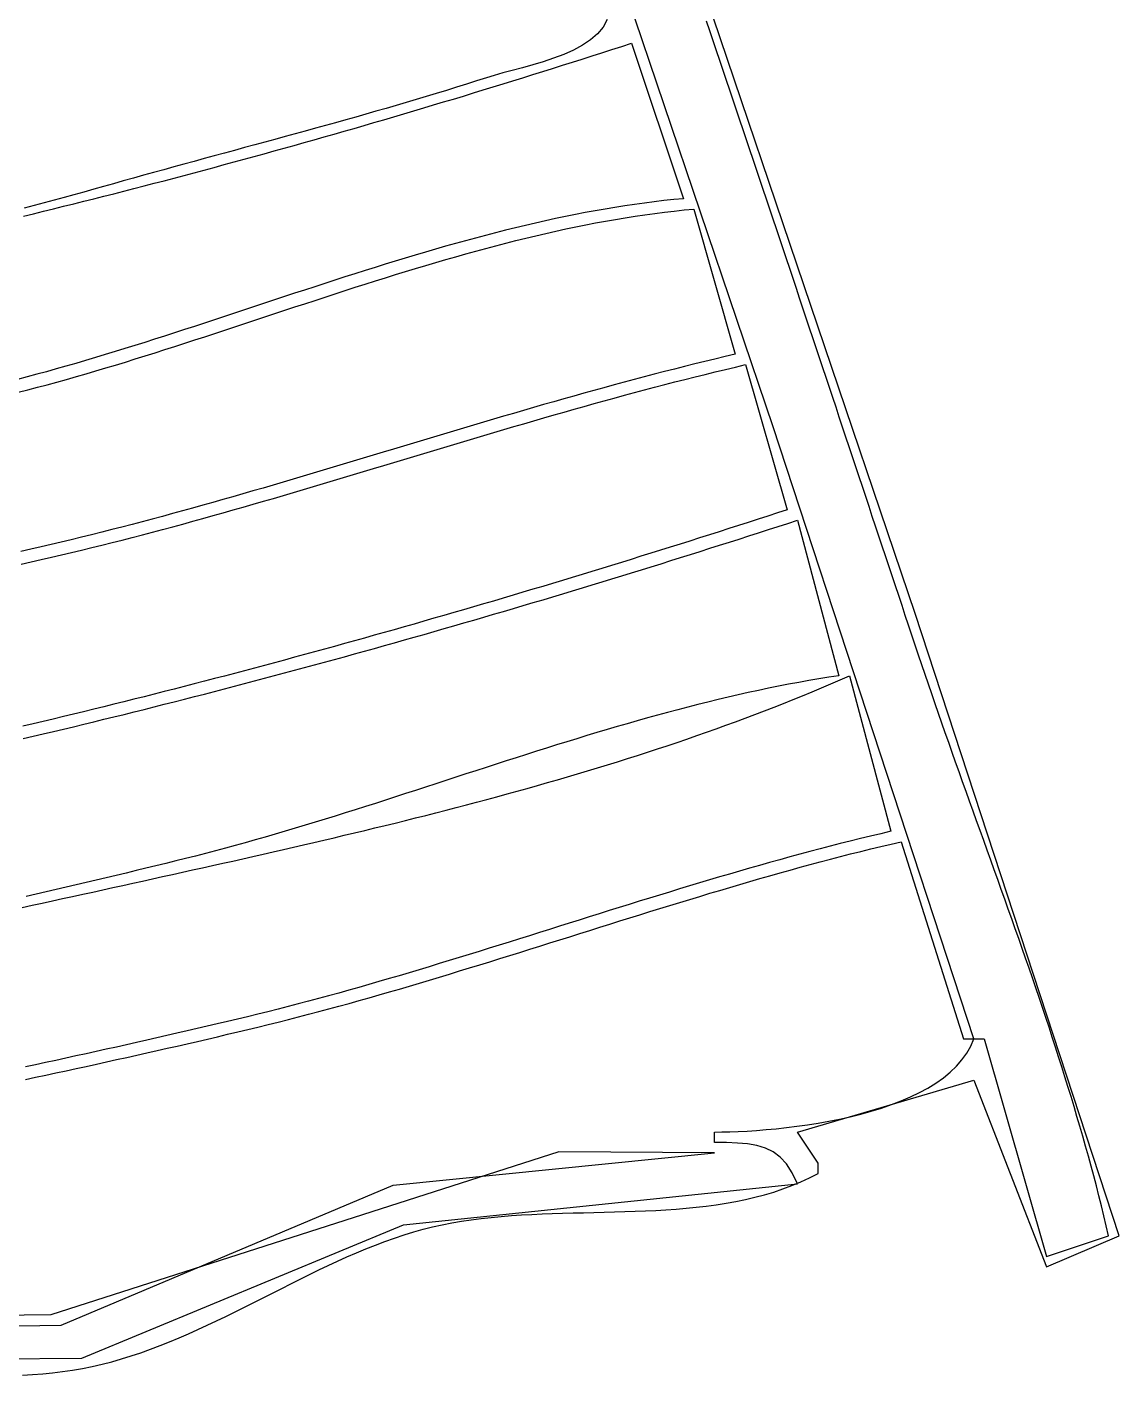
# Model space of a CAD drawing. Header units: metres. Extents: x 37 to 1169, y 29 to 746.
# Drawn here: x 792.7 to 898, y 141.6 to 271.6 of the extents above; entities that cross this region are included whole.
import ezdxf

# ---------------------------------------------------------------- set-up
doc = ezdxf.new("R2010")
doc.units = ezdxf.units.M

msp = doc.modelspace()

# ---------------------------------------------------------------- linework, layer by layer
for p, q in [((864.6667, 233), (822.3333, 358)), ((878.3333, 215), (835, 343)), ((848.6466, 272.2777), (848.2497, 271.557)), ((858.5345, 271.1796), (858.2108, 272.1337)), ((847.7062, 270.908), (847.0359, 270.3253)), ((848.2497, 271.557), (847.7062, 270.908)), ((858.8579, 270.2255), (858.5345, 271.1796)), ((845.3948, 269.3357), (844.4639, 268.9175)), ((846.2588, 269.803), (845.3948, 269.3357)), ((847.0359, 270.3253), (846.2588, 269.803)), ((848.1474, 269.0773), (849.0986, 269.3837)), ((849.0986, 269.3837), (850.0495, 269.6913)), ((850.0495, 269.6913), (851, 270)), ((851, 270), (856, 255)), ((859.1812, 269.2712), (858.8579, 270.2255)), ((859.5043, 268.3169), (859.1812, 269.2712)), ((841.4689, 267.9024), (840.4697, 267.6249)), ((842.481, 268.2065), (841.4689, 267.9024)), ((843.486, 268.5431), (842.481, 268.2065)), ((843.3854, 267.5616), (844.3386, 267.8625)), ((844.4639, 268.9175), (843.486, 268.5431)), ((844.3386, 267.8625), (845.2913, 268.1645)), ((845.2913, 268.1645), (846.2437, 268.4676)), ((846.2437, 268.4676), (847.1957, 268.7719)), ((847.1957, 268.7719), (848.1474, 269.0773)), ((859.8271, 267.3625), (859.5043, 268.3169)), ((837, 266.6697), (836.0373, 266.3581)), ((837.7484, 266.8966), (837, 266.6697)), ((838.5895, 267.1277), (837.7484, 266.8966)), ((839.5032, 267.3686), (838.5895, 267.1277)), ((840.4697, 267.6249), (839.5032, 267.3686)), ((839.569, 266.3692), (840.5236, 266.6656)), ((840.5236, 266.6656), (841.4779, 266.9631)), ((841.4779, 266.9631), (842.4319, 267.2618)), ((842.4319, 267.2618), (843.3854, 267.5616)), ((860.1498, 266.408), (859.8271, 267.3625)), ((833.1431, 265.446), (832.1765, 265.149)), ((834.1088, 265.7464), (833.1431, 265.446)), ((835.0736, 266.0504), (834.1088, 265.7464)), ((834.7901, 264.9044), (835.7466, 265.195)), ((836.0373, 266.3581), (835.0736, 266.0504)), ((835.7466, 265.195), (836.7027, 265.4868)), ((836.7027, 265.4868), (837.6585, 265.7798)), ((837.6585, 265.7798), (838.6139, 266.0739)), ((838.6139, 266.0739), (839.569, 266.3692)), ((860.4722, 265.4534), (860.1498, 266.408)), ((860.7945, 264.4988), (860.4722, 265.4534)), ((828.3018, 263.9917), (827.3313, 263.7092)), ((829.2716, 264.2768), (828.3018, 263.9917)), ((830.2407, 264.5646), (829.2716, 264.2768)), ((831.209, 264.8553), (830.2407, 264.5646)), ((830.9603, 263.7533), (831.9183, 264.0393)), ((832.1765, 265.149), (831.209, 264.8553)), ((831.9183, 264.0393), (832.8759, 264.3265)), ((832.8759, 264.3265), (833.8332, 264.6148)), ((833.8332, 264.6148), (834.7901, 264.9044)), ((861.1166, 263.5441), (860.7945, 264.4988)), ((823.4431, 262.6013), (822.4698, 262.329)), ((824.416, 262.8753), (823.4431, 262.6013)), ((825.3883, 263.1511), (824.416, 262.8753)), ((826.3601, 263.429), (825.3883, 263.1511)), ((826.1651, 262.3408), (827.1248, 262.621)), ((827.3313, 263.7092), (826.3601, 263.429)), ((827.1248, 262.621), (828.0842, 262.9023)), ((828.0842, 262.9023), (829.0433, 263.1848)), ((829.0433, 263.1848), (830.002, 263.4684)), ((830.002, 263.4684), (830.9603, 263.7533)), ((861.4385, 262.5894), (861.1166, 263.5441)), ((861.7602, 261.6346), (861.4385, 262.5894)), ((819.5475, 261.5208), (818.5727, 261.2538)), ((820.5219, 261.789), (819.5475, 261.5208)), ((821.4961, 262.0583), (820.5219, 261.789)), ((822.4698, 262.329), (821.4961, 262.0583)), ((822.3225, 261.2323), (823.2837, 261.5076)), ((823.2837, 261.5076), (824.2445, 261.7842)), ((824.2445, 261.7842), (825.2049, 262.0619)), ((825.2049, 262.0619), (826.1651, 262.3408)), ((862.0818, 260.6797), (861.7602, 261.6346)), ((814.6716, 260.1925), (813.696, 259.9281)), ((815.6471, 260.4571), (814.6716, 260.1925)), ((816.6225, 260.722), (815.6471, 260.4571)), ((817.5977, 260.9875), (816.6225, 260.722)), ((817.5114, 259.8738), (818.4743, 260.1431)), ((818.5727, 261.2538), (817.5977, 260.9875)), ((818.4743, 260.1431), (819.4369, 260.4136)), ((819.4369, 260.4136), (820.3991, 260.6853)), ((820.3991, 260.6853), (821.361, 260.9582)), ((821.361, 260.9582), (822.3225, 261.2323)), ((862.4032, 259.7248), (862.0818, 260.6797)), ((809.7939, 258.8691), (808.8187, 258.6032)), ((810.7694, 259.1344), (809.7939, 258.8691)), ((811.7449, 259.3992), (810.7694, 259.1344)), ((812.7204, 259.6637), (811.7449, 259.3992)), ((812.6918, 258.5459), (813.6564, 258.809)), ((813.696, 259.9281), (812.7204, 259.6637)), ((813.6564, 258.809), (814.6207, 259.0734)), ((814.6207, 259.0734), (815.5846, 259.339)), ((815.5846, 259.339), (816.5482, 259.6058)), ((816.5482, 259.6058), (817.5114, 259.8738)), ((862.7244, 258.7698), (862.4032, 259.7248)), ((863.0454, 257.8148), (862.7244, 258.7698)), ((804.9201, 257.5298), (803.9463, 257.2582)), ((805.8943, 257.8), (804.9201, 257.5298)), ((806.8688, 258.0688), (805.8943, 257.8)), ((807.8436, 258.3365), (806.8688, 258.0688)), ((808.8187, 258.6032), (807.8436, 258.3365)), ((807.8639, 257.2492), (808.8301, 257.506)), ((808.8301, 257.506), (809.7961, 257.7641)), ((809.7961, 257.7641), (810.7616, 258.0235)), ((810.7616, 258.0235), (811.7269, 258.2841)), ((811.7269, 258.2841), (812.6918, 258.5459)), ((863.3663, 256.8597), (863.0454, 257.8148)), ((800.0978, 256.1741), (799.1453, 255.909)), ((801.0494, 256.441), (800.0978, 256.1741)), ((802, 256.7098), (801.0494, 256.441)), ((802.9729, 256.9849), (802, 256.7098)), ((803.9463, 257.2582), (802.9729, 256.9849)), ((803.0278, 255.984), (803.9956, 256.2345)), ((803.9956, 256.2345), (804.9632, 256.4862)), ((804.9632, 256.4862), (805.9304, 256.7393)), ((805.9304, 256.7393), (806.8973, 256.9936)), ((806.8973, 256.9936), (807.8639, 257.2492)), ((863.6871, 255.9046), (863.3663, 256.8597)), ((795.3258, 254.8669), (794.3686, 254.6109)), ((796.282, 255.1247), (795.3258, 254.8669)), ((797.2374, 255.3843), (796.282, 255.1247)), ((798.1918, 255.6457), (797.2374, 255.3843)), ((798.1836, 254.7508), (799.1531, 254.9949)), ((799.1453, 255.909), (798.1918, 255.6457)), ((799.1531, 254.9949), (800.1222, 255.2402)), ((800.1222, 255.2402), (801.0911, 255.4868)), ((801.0911, 255.4868), (802.0596, 255.7348)), ((802.0596, 255.7348), (803.0278, 255.984)), ((854.1214, 254.8142), (853.1792, 254.7051)), ((855.0617, 254.9125), (854.1214, 254.8142)), ((856, 255), (855.0617, 254.9125)), ((864.0077, 254.9494), (863.6871, 255.9046)), ((864.3281, 253.9942), (864.0077, 254.9494)), ((792.3604, 253.314), (793.3317, 253.5502)), ((793.4105, 254.3567), (792.4516, 254.1044)), ((793.3317, 253.5502), (794.3027, 253.7877)), ((794.3686, 254.6109), (793.4105, 254.3567)), ((794.3027, 253.7877), (795.2734, 254.0265)), ((795.2734, 254.0265), (796.2438, 254.2666)), ((796.2438, 254.2666), (797.2139, 254.5081)), ((797.2139, 254.5081), (798.1836, 254.7508)), ((846.535, 253.6637), (845.5796, 253.4784)), ((847.4889, 253.8403), (846.535, 253.6637)), ((848.4414, 254.0081), (847.4889, 253.8403)), ((849.3923, 254.1668), (848.4414, 254.0081)), ((850.3416, 254.3161), (849.3923, 254.1668)), ((851.2893, 254.4558), (850.3416, 254.3161)), ((852.2352, 254.5855), (851.2893, 254.4558)), ((853.1792, 254.7051), (852.2352, 254.5855)), ((852.2893, 253.4558), (853.2352, 253.5855)), ((853.2352, 253.5855), (854.1792, 253.7051)), ((854.1792, 253.7051), (855.1214, 253.8142)), ((855.1214, 253.8142), (856.0617, 253.9125)), ((856.0617, 253.9125), (857, 254)), ((857, 254), (861, 240)), ((864.6484, 253.0389), (864.3281, 253.9942)), ((839.8209, 252.2013), (838.8573, 251.9633)), ((840.7835, 252.4325), (839.8209, 252.2013)), ((841.745, 252.6568), (840.7835, 252.4325)), ((842.7055, 252.8737), (841.745, 252.6568)), ((843.6648, 253.0832), (842.7055, 252.8737)), ((844.6228, 253.2848), (843.6648, 253.0832)), ((845.5796, 253.4784), (844.6228, 253.2848)), ((844.6648, 252.0832), (845.6228, 252.2848)), ((845.6228, 252.2848), (846.5796, 252.4784)), ((846.5796, 252.4784), (847.535, 252.6637)), ((847.535, 252.6637), (848.4889, 252.8403)), ((848.4889, 252.8403), (849.4414, 253.0081)), ((849.4414, 253.0081), (850.3923, 253.1668)), ((850.3923, 253.1668), (851.3416, 253.3161)), ((851.3416, 253.3161), (852.2893, 253.4558)), ((864.9686, 252.0836), (864.6484, 253.0389)), ((834.9946, 250.9493), (834.0271, 250.6817)), ((835.9614, 251.2116), (834.9946, 250.9493)), ((836.9275, 251.4682), (835.9614, 251.2116)), ((837.8929, 251.7189), (836.9275, 251.4682)), ((838.8573, 251.9633), (837.8929, 251.7189)), ((838.8929, 250.7189), (839.8573, 250.9633)), ((839.8573, 250.9633), (840.8209, 251.2013)), ((840.8209, 251.2013), (841.7835, 251.4325)), ((841.7835, 251.4325), (842.745, 251.6568)), ((842.745, 251.6568), (843.7055, 251.8737)), ((843.7055, 251.8737), (844.6648, 252.0832)), ((865.2887, 251.1283), (864.9686, 252.0836)), ((865.6086, 250.1729), (865.2887, 251.1283)), ((831.1214, 249.8488), (830.1519, 249.5622)), ((832.0905, 250.1311), (831.1214, 249.8488)), ((833.059, 250.4088), (832.0905, 250.1311)), ((834.0271, 250.6817), (833.059, 250.4088)), ((834.059, 249.4088), (835.0271, 249.6817)), ((835.0271, 249.6817), (835.9946, 249.9493)), ((835.9946, 249.9493), (836.9614, 250.2116)), ((836.9614, 250.2116), (837.9275, 250.4682)), ((837.9275, 250.4682), (838.8929, 250.7189)), ((865.9284, 249.2175), (865.6086, 250.1729)), ((826.2714, 248.3773), (825.301, 248.0729)), ((827.2418, 248.6787), (826.2714, 248.3773)), ((828.2121, 248.9769), (827.2418, 248.6787)), ((829.1822, 249.2714), (828.2121, 248.9769)), ((830.1519, 249.5622), (829.1822, 249.2714)), ((830.1822, 248.2714), (831.1519, 248.5622)), ((831.1519, 248.5622), (832.1214, 248.8488)), ((832.1214, 248.8488), (833.0905, 249.1311)), ((833.0905, 249.1311), (834.059, 249.4088)), ((866.2481, 248.2621), (865.9284, 249.2175)), ((822.3897, 247.1441), (821.4196, 246.8302)), ((823.36, 247.456), (822.3897, 247.1441)), ((824.3305, 247.7657), (823.36, 247.456)), ((825.301, 248.0729), (824.3305, 247.7657)), ((825.3305, 246.7657), (826.301, 247.0729)), ((826.301, 247.0729), (827.2714, 247.3773)), ((827.2714, 247.3773), (828.2418, 247.6787)), ((828.2418, 247.6787), (829.2121, 247.9769)), ((829.2121, 247.9769), (830.1822, 248.2714)), ((866.5676, 247.3066), (866.2481, 248.2621)), ((866.8871, 246.3511), (866.5676, 247.3066)), ((818.5108, 245.8795), (817.5421, 245.5604)), ((819.4801, 246.1977), (818.5108, 245.8795)), ((820.4497, 246.5147), (819.4801, 246.1977)), ((821.4196, 246.8302), (820.4497, 246.5147)), ((821.4497, 245.5147), (822.4196, 245.8302)), ((822.4196, 245.8302), (823.3897, 246.1441)), ((823.3897, 246.1441), (824.36, 246.456)), ((824.36, 246.456), (825.3305, 246.7657)), ((867.2064, 245.3956), (866.8871, 246.3511)), ((814.639, 244.6005), (813.6726, 244.2804)), ((815.6061, 244.9206), (814.639, 244.6005)), ((816.5738, 245.2407), (815.6061, 244.9206)), ((817.5421, 245.5604), (816.5738, 245.2407)), ((817.5738, 244.2407), (818.5421, 244.5604)), ((818.5421, 244.5604), (819.5108, 244.8795)), ((819.5108, 244.8795), (820.4801, 245.1977)), ((820.4801, 245.1977), (821.4497, 245.5147)), ((867.5256, 244.4401), (867.2064, 245.3956)), ((867.8448, 243.4845), (867.5256, 244.4401)), ((810.7782, 243.324), (809.8152, 243.0072)), ((811.7421, 243.6419), (810.7782, 243.324)), ((812.7069, 243.9608), (811.7421, 243.6419)), ((813.6726, 244.2804), (812.7069, 243.9608)), ((813.7069, 242.9608), (814.6726, 243.2804)), ((814.6726, 243.2804), (815.639, 243.6005)), ((815.639, 243.6005), (816.6061, 243.9206)), ((816.6061, 243.9206), (817.5738, 244.2407)), ((868.1638, 242.5289), (867.8448, 243.4845)), ((806.9326, 242.067), (805.9741, 241.7578)), ((807.8924, 242.3785), (806.9326, 242.067)), ((808.8533, 242.692), (807.8924, 242.3785)), ((809.8152, 243.0072), (808.8533, 242.692)), ((809.8533, 241.692), (810.8152, 242.0072)), ((810.8152, 242.0072), (811.7782, 242.324)), ((811.7782, 242.324), (812.7421, 242.6419)), ((812.7421, 242.6419), (813.7069, 242.9608)), ((868.4828, 241.5733), (868.1638, 242.5289)), ((802.1533, 240.549), (801.2018, 240.2552)), ((803.1064, 240.8465), (802.1533, 240.549)), ((804.0609, 241.1472), (803.1064, 240.8465)), ((805.0168, 241.4511), (804.0609, 241.1472)), ((805.9741, 241.7578), (805.0168, 241.4511)), ((806.0168, 240.4511), (806.9741, 240.7578)), ((806.9741, 240.7578), (807.9326, 241.067)), ((807.9326, 241.067), (808.8924, 241.3785)), ((808.8924, 241.3785), (809.8533, 241.692)), ((868.8016, 240.6177), (868.4828, 241.5733)), ((869.1204, 239.6621), (868.8016, 240.6177)), ((798.3569, 239.398), (797.4122, 239.1212)), ((799.3035, 239.6794), (798.3569, 239.398)), ((800.2518, 239.9652), (799.3035, 239.6794)), ((801.2018, 240.2552), (800.2518, 239.9652)), ((801.2518, 238.9652), (802.2018, 239.2552)), ((802.2018, 239.2552), (803.1533, 239.549)), ((803.1533, 239.549), (804.1064, 239.8465)), ((804.1064, 239.8465), (805.0609, 240.1472)), ((805.0609, 240.1472), (806.0168, 240.4511)), ((858.068, 239.3044), (857.0922, 239.0656)), ((859.0446, 239.5398), (858.068, 239.3044)), ((860.0219, 239.7717), (859.0446, 239.5398)), ((861, 240), (860.0219, 239.7717)), ((869.4391, 238.7065), (869.1204, 239.6621)), ((793.6521, 238.0662), (792.7172, 237.8167)), ((794.5891, 238.3216), (793.6521, 238.0662)), ((795.5282, 238.5828), (794.5891, 238.3216)), ((796.4692, 238.8494), (795.5282, 238.5828)), ((797.4122, 239.1212), (796.4692, 238.8494)), ((797.4692, 237.8494), (798.4122, 238.1212)), ((798.4122, 238.1212), (799.3569, 238.398)), ((799.3569, 238.398), (800.3035, 238.6794)), ((800.3035, 238.6794), (801.2518, 238.9652)), ((853.1956, 238.078), (852.2231, 237.8236)), ((854.1688, 238.3295), (853.1956, 238.078)), ((855.1426, 238.578), (854.1688, 238.3295)), ((856.1171, 238.8234), (855.1426, 238.578)), ((857.0922, 239.0656), (856.1171, 238.8234)), ((857.1171, 237.8234), (858.0922, 238.0656)), ((858.0922, 238.0656), (859.068, 238.3044)), ((859.068, 238.3044), (860.0446, 238.5398)), ((860.0446, 238.5398), (861.0219, 238.7717)), ((861.0219, 238.7717), (862, 239)), ((862, 239), (866, 225)), ((869.7578, 237.7509), (869.4391, 238.7065)), ((792.7172, 237.8167), (791.7845, 237.5735)), ((792.7845, 236.5735), (793.7172, 236.8167)), ((793.7172, 236.8167), (794.6521, 237.0662)), ((794.6521, 237.0662), (795.5891, 237.3216)), ((795.5891, 237.3216), (796.5282, 237.5828)), ((796.5282, 237.5828), (797.4692, 237.8494)), ((848.3383, 236.7794), (847.3683, 236.5123)), ((849.3087, 237.0443), (848.3383, 236.7794)), ((850.2796, 237.3066), (849.3087, 237.0443)), ((851.2511, 237.5665), (850.2796, 237.3066)), ((852.2231, 237.8236), (851.2511, 237.5665)), ((852.2511, 236.5665), (853.2231, 236.8236)), ((853.2231, 236.8236), (854.1956, 237.078)), ((854.1956, 237.078), (855.1688, 237.3295)), ((855.1688, 237.3295), (856.1426, 237.578)), ((856.1426, 237.578), (857.1171, 237.8234)), ((870.0763, 236.7953), (869.7578, 237.7509)), ((870.3948, 235.8396), (870.0763, 236.7953)), ((791.854, 236.3369), (792.7845, 236.5735)), ((843.4929, 235.4225), (842.525, 235.1453)), ((844.4611, 235.6979), (843.4929, 235.4225)), ((845.4298, 235.9714), (844.4611, 235.6979)), ((846.3988, 236.2429), (845.4298, 235.9714)), ((847.3683, 236.5123), (846.3988, 236.2429)), ((847.3988, 235.2429), (848.3683, 235.5123)), ((848.3683, 235.5123), (849.3383, 235.7794)), ((849.3383, 235.7794), (850.3087, 236.0443)), ((850.3087, 236.0443), (851.2796, 236.3066)), ((851.2796, 236.3066), (852.2511, 236.5665)), ((870.7133, 234.884), (870.3948, 235.8396)), ((838.6563, 234.0208), (837.6898, 233.7363)), ((839.6231, 234.304), (838.6563, 234.0208)), ((840.5901, 234.5859), (839.6231, 234.304)), ((841.5574, 234.8664), (840.5901, 234.5859)), ((842.525, 235.1453), (841.5574, 234.8664)), ((842.5573, 233.8664), (843.5249, 234.1453)), ((843.5249, 234.1453), (844.4929, 234.4225)), ((844.4929, 234.4225), (845.4611, 234.6979)), ((845.4611, 234.6979), (846.4298, 234.9714)), ((846.4298, 234.9714), (847.3988, 235.2429)), ((871.0317, 233.9284), (870.7133, 234.884)), ((834.7914, 232.8764), (833.8256, 232.588)), ((835.7574, 233.164), (834.7914, 232.8764)), ((836.7235, 233.4506), (835.7574, 233.164)), ((837.6898, 233.7363), (836.7235, 233.4506)), ((837.7235, 232.4506), (838.6898, 232.7363)), ((838.6898, 232.7363), (839.6563, 233.0208)), ((839.6563, 233.0208), (840.6231, 233.304)), ((840.6231, 233.304), (841.5901, 233.5859)), ((841.5901, 233.5859), (842.5573, 233.8664)), ((884, 174), (864.6667, 233)), ((871.35, 232.9728), (871.0317, 233.9284)), ((871.6683, 232.0171), (871.35, 232.9728)), ((829.9631, 231.4287), (828.9976, 231.138)), ((830.9287, 231.7192), (829.9631, 231.4287)), ((831.8943, 232.0093), (830.9287, 231.7192)), ((832.8599, 232.299), (831.8943, 232.0093)), ((833.8256, 232.588), (832.8599, 232.299)), ((833.8599, 231.299), (834.8256, 231.588)), ((834.8256, 231.588), (835.7914, 231.8764)), ((835.7914, 231.8764), (836.7574, 232.164)), ((836.7574, 232.164), (837.7235, 232.4506)), ((871.9865, 231.0615), (871.6683, 232.0171)), ((826.1008, 230.2653), (825.1351, 229.9747)), ((827.0665, 230.5562), (826.1008, 230.2653)), ((828.0321, 230.8471), (827.0665, 230.5562)), ((828.9976, 231.138), (828.0321, 230.8471)), ((829.032, 229.8471), (829.9976, 230.138)), ((829.9976, 230.138), (830.9631, 230.4287)), ((830.9631, 230.4287), (831.9286, 230.7192)), ((831.9286, 230.7192), (832.8942, 231.0093)), ((832.8942, 231.0093), (833.8599, 231.299)), ((872.3047, 230.1059), (871.9865, 231.0615)), ((872.6229, 229.1504), (872.3047, 230.1059)), ((821.2708, 228.8161), (820.3042, 228.528)), ((822.2371, 229.1049), (821.2708, 228.8161)), ((823.2033, 229.3944), (822.2371, 229.1049)), ((824.1692, 229.6843), (823.2033, 229.3944)), ((825.1351, 229.9747), (824.1692, 229.6843)), ((825.1692, 228.6843), (826.1351, 228.9747)), ((826.1351, 228.9747), (827.1008, 229.2653)), ((827.1008, 229.2653), (828.0664, 229.5562)), ((828.0664, 229.5562), (829.032, 229.8471)), ((872.941, 228.1948), (872.6229, 229.1504)), ((817.4031, 227.6692), (816.4354, 227.3851)), ((818.3704, 227.9544), (817.4031, 227.6692)), ((819.3375, 228.2407), (818.3704, 227.9544)), ((820.3042, 228.528), (819.3375, 228.2407)), ((820.3374, 227.2407), (821.3042, 227.528)), ((821.3042, 227.528), (822.2707, 227.8161)), ((822.2707, 227.8161), (823.2371, 228.1049)), ((823.2371, 228.1049), (824.2032, 228.3944)), ((824.2032, 228.3944), (825.1692, 228.6843)), ((873.2591, 227.2393), (872.941, 228.1948)), ((812.5613, 226.2627), (811.5918, 225.9862)), ((813.5304, 226.541), (812.5613, 226.2627)), ((814.4991, 226.8209), (813.5304, 226.541)), ((815.4675, 227.1023), (814.4991, 226.8209)), ((816.4354, 227.3851), (815.4675, 227.1023)), ((816.4674, 226.1023), (817.4354, 226.3851)), ((817.4354, 226.3851), (818.403, 226.6692)), ((818.403, 226.6692), (819.3704, 226.9544)), ((819.3704, 226.9544), (820.3374, 227.2407)), ((873.5772, 226.2837), (873.2591, 227.2393)), ((873.8952, 225.3282), (873.5772, 226.2837)), ((807.7087, 224.8992), (806.7366, 224.6329)), ((808.6803, 225.1679), (807.7087, 224.8992)), ((809.6513, 225.4386), (808.6803, 225.1679)), ((810.6217, 225.7114), (809.6513, 225.4386)), ((811.5918, 225.9862), (810.6217, 225.7114)), ((811.6217, 224.7114), (812.5917, 224.9862)), ((812.5917, 224.9862), (813.5613, 225.2627)), ((813.5613, 225.2627), (814.5304, 225.541)), ((814.5304, 225.541), (815.4991, 225.8209)), ((815.4991, 225.8209), (816.4674, 226.1023)), ((866, 225), (865.0651, 224.6962)), ((874.2133, 224.3728), (873.8952, 225.3282)), ((802.8422, 223.5924), (801.867, 223.3391)), ((803.8168, 223.8486), (802.8422, 223.5924)), ((804.7907, 224.1075), (803.8168, 223.8486)), ((805.764, 224.3689), (804.7907, 224.1075)), ((806.7366, 224.6329), (805.764, 224.3689)), ((806.7639, 223.3689), (807.7366, 223.6329)), ((807.7366, 223.6329), (808.7087, 223.8992)), ((808.7087, 223.8992), (809.6802, 224.1679)), ((809.6802, 224.1679), (810.6512, 224.4386)), ((810.6512, 224.4386), (811.6217, 224.7114)), ((862.2564, 223.7889), (861.3188, 223.4878)), ((863.1933, 224.0907), (862.2564, 223.7889)), ((864.1295, 224.3931), (863.1933, 224.0907)), ((865.0651, 224.6962), (864.1295, 224.3931)), ((865.1275, 223.3925), (866.064, 223.6959)), ((866.064, 223.6959), (867, 224)), ((867, 224), (871, 209)), ((874.5313, 223.4173), (874.2133, 224.3728)), ((797.9588, 222.356), (796.9798, 222.1183)), ((798.937, 222.597), (797.9588, 222.356)), ((799.9144, 222.8412), (798.937, 222.597)), ((800.8911, 223.0886), (799.9144, 222.8412)), ((801.867, 223.3391), (800.8911, 223.0886)), ((801.891, 222.0886), (802.867, 222.3391)), ((802.867, 222.3391), (803.8422, 222.5924)), ((803.8422, 222.5924), (804.8168, 222.8486)), ((804.8168, 222.8486), (805.7907, 223.1075)), ((805.7907, 223.1075), (806.7639, 223.3689)), ((857.562, 222.2905), (856.6211, 221.993)), ((858.5022, 222.5888), (857.562, 222.2905)), ((859.4417, 222.8878), (858.5022, 222.5888)), ((860.3806, 223.1874), (859.4417, 222.8878)), ((861.3188, 223.4878), (860.3806, 223.1874)), ((861.3747, 222.1859), (862.3139, 222.4865)), ((862.3139, 222.4865), (863.2524, 222.7878)), ((863.2524, 222.7878), (864.1903, 223.0898)), ((864.1903, 223.0898), (865.1275, 223.3925)), ((874.8493, 222.4619), (874.5313, 223.4173)), ((875.1673, 221.5065), (874.8493, 222.4619)), ((793.0941, 221.2003), (792.1241, 220.9743)), ((794.0634, 221.4273), (793.0941, 221.2003)), ((795.032, 221.6552), (794.0634, 221.4273)), ((796, 221.8842), (795.032, 221.6552)), ((796.9798, 222.1183), (796, 221.8842)), ((797, 220.8842), (797.9798, 221.1183)), ((797.9798, 221.1183), (798.9588, 221.356)), ((798.9588, 221.356), (799.937, 221.597)), ((799.937, 221.597), (800.9144, 221.8412)), ((800.9144, 221.8412), (801.891, 222.0886)), ((853.7947, 221.1048), (852.8513, 220.8102)), ((854.7375, 221.4001), (853.7947, 221.1048)), ((855.6796, 221.6962), (854.7375, 221.4001)), ((856.6211, 221.993), (855.6796, 221.6962)), ((856.6696, 220.6941), (857.6119, 220.9909)), ((857.6119, 220.9909), (858.5535, 221.2886)), ((858.5535, 221.2886), (859.4946, 221.5869)), ((859.4946, 221.5869), (860.435, 221.886)), ((860.435, 221.886), (861.3747, 222.1859)), ((875.4854, 220.5512), (875.1673, 221.5065)), ((792.1494, 219.7487), (793.1208, 219.9737)), ((793.1208, 219.9737), (794.0915, 220.1998)), ((794.0915, 220.1998), (795.0617, 220.4269)), ((795.0617, 220.4269), (796.0311, 220.655)), ((796.0311, 220.655), (797, 220.8842)), ((850.0174, 219.9312), (849.0715, 219.6397)), ((850.9626, 220.2234), (850.0174, 219.9312)), ((851.9073, 220.5164), (850.9626, 220.2234)), ((852.8513, 220.8102), (851.9073, 220.5164)), ((852.8945, 219.5143), (853.8392, 219.8081)), ((853.8392, 219.8081), (854.7833, 220.1026)), ((854.7833, 220.1026), (855.7268, 220.398)), ((855.7268, 220.398), (856.6696, 220.6941)), ((875.8034, 219.5958), (875.4854, 220.5512)), ((845.2819, 218.482), (844.333, 218.1946)), ((846.2302, 218.7702), (845.2819, 218.482)), ((847.1779, 219.0592), (846.2302, 218.7702)), ((848.125, 219.3491), (847.1779, 219.0592)), ((849.0715, 219.6397), (848.125, 219.3491)), ((849.1098, 218.3473), (850.0568, 218.6379)), ((850.0568, 218.6379), (851.0033, 218.9292)), ((851.0033, 218.9292), (851.9492, 219.2214)), ((851.9492, 219.2214), (852.8945, 219.5143)), ((876.1214, 218.6406), (875.8034, 219.5958)), ((876.4395, 217.6853), (876.1214, 218.6406)), ((841.4828, 217.3375), (840.5315, 217.0535)), ((842.4334, 217.6223), (841.4828, 217.3375)), ((843.3835, 217.908), (842.4334, 217.6223)), ((844.333, 218.1946), (843.3835, 217.908)), ((844.3658, 216.9073), (845.3157, 217.1936)), ((845.3157, 217.1936), (846.2651, 217.4808)), ((846.2651, 217.4808), (847.2139, 217.7688)), ((847.2139, 217.7688), (848.1621, 218.0576)), ((848.1621, 218.0576), (849.1098, 218.3473)), ((876.7575, 216.7301), (876.4395, 217.6853)), ((836.7209, 215.9263), (835.7669, 215.6468)), ((837.6744, 216.2068), (836.7209, 215.9263)), ((838.6274, 216.4881), (837.6744, 216.2068)), ((839.5797, 216.7704), (838.6274, 216.4881)), ((840.5315, 217.0535), (839.5797, 216.7704)), ((840.5604, 215.7708), (841.5126, 216.0536)), ((841.5126, 216.0536), (842.4642, 216.3373)), ((842.4642, 216.3373), (843.4153, 216.6218)), ((843.4153, 216.6218), (844.3658, 216.9073)), ((877.0756, 215.775), (876.7575, 216.7301)), ((831.9452, 214.5377), (830.9884, 214.2628)), ((832.9014, 214.8136), (831.9452, 214.5377)), ((833.8571, 215.0904), (832.9014, 214.8136)), ((834.8123, 215.3681), (833.8571, 215.0904)), ((835.7669, 215.6468), (834.8123, 215.3681)), ((835.7914, 214.3703), (836.7463, 214.6486)), ((836.7463, 214.6486), (837.7006, 214.9278)), ((837.7006, 214.9278), (838.6544, 215.2078)), ((838.6544, 215.2078), (839.6077, 215.4888)), ((839.6077, 215.4888), (840.5604, 215.7708)), ((877.3937, 214.8199), (877.0756, 215.775)), ((877.7119, 213.8648), (877.3937, 214.8199)), ((898, 155), (878.3333, 215)), ((828.1149, 213.4438), (827.156, 213.1727)), ((829.0733, 213.7158), (828.1149, 213.4438)), ((830.0311, 213.9889), (829.0733, 213.7158)), ((830.9884, 214.2628), (830.0311, 213.9889)), ((831.0093, 212.9933), (831.9667, 213.2668)), ((831.9667, 213.2668), (832.9237, 213.5413)), ((832.9237, 213.5413), (833.8801, 213.8167)), ((833.8801, 213.8167), (834.836, 214.093)), ((834.836, 214.093), (835.7914, 214.3703)), ((878.0301, 212.9098), (877.7119, 213.8648)), ((823.3155, 212.0984), (822.354, 211.8323)), ((824.2764, 212.3655), (823.3155, 212.0984)), ((825.2368, 212.6336), (824.2764, 212.3655)), ((826.1967, 212.9027), (825.2368, 212.6336)), ((827.156, 213.1727), (826.1967, 212.9027)), ((826.2143, 211.6406), (827.1743, 211.9092)), ((827.1743, 211.9092), (828.1338, 212.1787)), ((828.1338, 212.1787), (829.0928, 212.4493)), ((829.0928, 212.4493), (830.0513, 212.7208)), ((830.0513, 212.7208), (831.0093, 212.9933)), ((878.3483, 211.9548), (878.0301, 212.9098)), ((878.6666, 211), (878.3483, 211.9548)), ((818.5035, 210.7784), (817.5397, 210.5175)), ((819.4669, 211.0403), (818.5035, 210.7784)), ((820.4298, 211.3033), (819.4669, 211.0403)), ((821.3921, 211.5673), (820.4298, 211.3033)), ((822.354, 211.8323), (821.3921, 211.5673)), ((822.3696, 210.5767), (823.3315, 210.8411)), ((823.3315, 210.8411), (824.2929, 211.1066)), ((824.2929, 211.1066), (825.2539, 211.3731)), ((825.2539, 211.3731), (826.2143, 211.6406)), ((878.9805, 210.0623), (878.6667, 211)), ((813.6797, 209.4848), (812.7135, 209.2293)), ((814.6454, 209.7414), (813.6797, 209.4848)), ((815.6106, 209.999), (814.6454, 209.7414)), ((816.5754, 210.2577), (815.6106, 209.999)), ((817.5397, 210.5175), (816.5754, 210.2577)), ((817.553, 209.2703), (818.5173, 209.5294)), ((818.5173, 209.5294), (819.481, 209.7897)), ((819.481, 209.7897), (820.4444, 210.051)), ((820.4444, 210.051), (821.4072, 210.3133)), ((821.4072, 210.3133), (822.3696, 210.5767)), ((879.2971, 209.1244), (878.9805, 210.0623)), ((808.8444, 208.2187), (807.876, 207.9688)), ((809.8124, 208.4696), (808.8444, 208.2187)), ((810.7799, 208.7218), (809.8124, 208.4696)), ((811.7469, 208.975), (810.7799, 208.7218)), ((812.7135, 209.2293), (811.7469, 208.975)), ((811.7582, 207.7385), (812.7251, 207.991)), ((812.7251, 207.991), (813.6916, 208.2446)), ((813.6916, 208.2446), (814.6576, 208.4994)), ((814.6576, 208.4994), (815.6232, 208.7553)), ((815.6232, 208.7553), (816.5883, 209.0122)), ((816.5883, 209.0122), (817.553, 209.2703)), ((865.1724, 207.9874), (864.2004, 207.7909)), ((866.1442, 208.1764), (865.1724, 207.9874)), ((867.1158, 208.3576), (866.1442, 208.1764)), ((868.0872, 208.5308), (867.1158, 208.3576)), ((869.0583, 208.6957), (868.0872, 208.5308)), ((870.0293, 208.8522), (869.0583, 208.6957)), ((869.3038, 207.8331), (870.2062, 208.2175)), ((871, 209), (870.0293, 208.8522)), ((870.2062, 208.2175), (871.1049, 208.6064)), ((871.1049, 208.6064), (872, 209)), ((872, 209), (876, 194)), ((879.6163, 208.1861), (879.2971, 209.1244)), ((879.9379, 207.2475), (879.6163, 208.1861)), ((803.0278, 206.7369), (802.0569, 206.4941)), ((803.9983, 206.981), (803.0278, 206.7369)), ((804.9684, 207.2262), (803.9983, 206.981)), ((805.938, 207.4726), (804.9684, 207.2262)), ((806.9072, 207.7201), (805.938, 207.4726)), ((807.876, 207.9688), (806.9072, 207.7201)), ((806.9172, 206.4929), (807.8863, 206.7397)), ((807.8863, 206.7397), (808.8549, 206.9877)), ((808.8549, 206.9877), (809.8231, 207.2368)), ((809.8231, 207.2368), (810.7908, 207.487)), ((810.7908, 207.487), (811.7582, 207.7385)), ((859.3383, 206.703), (858.3655, 206.466)), ((860.311, 206.9339), (859.3383, 206.703)), ((861.2835, 207.1583), (860.311, 206.9339)), ((862.2559, 207.3761), (861.2835, 207.1583)), ((863.2282, 207.587), (862.2559, 207.3761)), ((864.2004, 207.7909), (863.2282, 207.587)), ((865.6596, 206.3404), (866.5757, 206.707)), ((866.5757, 206.707), (867.4885, 207.078)), ((867.4885, 207.078), (868.3979, 207.4533)), ((868.3979, 207.4533), (869.3038, 207.8331)), ((880.2618, 206.3085), (879.9379, 207.2475)), ((798.1693, 205.5347), (797.1964, 205.2979)), ((799.1418, 205.7728), (798.1693, 205.5347)), ((800.1139, 206.012), (799.1418, 205.7728)), ((801.0856, 206.2524), (800.1139, 206.012)), ((802.0569, 206.4941), (801.0856, 206.2524)), ((802.066, 205.2765), (803.0371, 205.5174)), ((803.0371, 205.5174), (804.0077, 205.7595)), ((804.0077, 205.7595), (804.978, 206.0028)), ((804.978, 206.0028), (805.9478, 206.2472)), ((805.9478, 206.2472), (806.9172, 206.4929)), ((854.4738, 205.4611), (853.5007, 205.1967)), ((855.4468, 205.7204), (854.4738, 205.4611)), ((856.4197, 205.9745), (855.4468, 205.7204)), ((857.3927, 206.2231), (856.4197, 205.9745)), ((858.3655, 206.466), (857.3927, 206.2231)), ((862.8922, 205.2661), (863.8177, 205.62)), ((863.8177, 205.62), (864.7402, 205.9781)), ((864.7402, 205.9781), (865.6596, 206.3404)), ((880.5878, 205.3691), (880.2618, 206.3085)), ((793.301, 204.3632), (792.3262, 204.1327)), ((794.2754, 204.595), (793.301, 204.3632)), ((795.2494, 204.8281), (794.2754, 204.595)), ((796.2231, 205.0624), (795.2494, 204.8281)), ((797.1964, 205.2979), (796.2231, 205.0624)), ((796.2317, 203.8568), (797.205, 204.0903)), ((797.205, 204.0903), (798.178, 204.3251)), ((798.178, 204.3251), (799.1505, 204.5611)), ((799.1505, 204.5611), (800.1228, 204.7984)), ((800.1228, 204.7984), (801.0946, 205.0368)), ((801.0946, 205.0368), (802.066, 205.2765)), ((849.6086, 204.0938), (848.6357, 203.8079)), ((850.5816, 204.3759), (849.6086, 204.0938)), ((851.5546, 204.6539), (850.5816, 204.3759)), ((852.5277, 204.9276), (851.5546, 204.6539)), ((853.5007, 205.1967), (852.5277, 204.9276)), ((859.1609, 203.891), (860.0979, 204.2288)), ((860.0979, 204.2288), (861.0322, 204.5706)), ((861.0322, 204.5706), (861.9636, 204.9163)), ((861.9636, 204.9163), (862.8922, 205.2661)), ((880.9157, 204.4294), (880.5878, 205.3691)), ((881.2455, 203.4893), (880.9157, 204.4294)), ((792.3346, 202.9353), (793.3094, 203.1637)), ((793.3094, 203.1637), (794.2839, 203.3935)), ((794.2839, 203.3935), (795.2579, 203.6245)), ((795.2579, 203.6245), (796.2317, 203.8568)), ((845.7172, 202.9292), (844.7446, 202.6302)), ((846.69, 203.2254), (845.7172, 202.9292)), ((847.6628, 203.5183), (846.69, 203.2254)), ((848.6357, 203.8079), (847.6628, 203.5183)), ((855.387, 202.5777), (856.3342, 202.9004)), ((856.3342, 202.9004), (857.279, 203.2268)), ((857.279, 203.2268), (858.2212, 203.557)), ((858.2212, 203.557), (859.1609, 203.891)), ((881.577, 202.5489), (881.2455, 203.4893)), ((841.8275, 201.7177), (840.8554, 201.4093)), ((842.7997, 202.0242), (841.8275, 201.7177)), ((843.7721, 202.3284), (842.7997, 202.0242)), ((844.7446, 202.6302), (843.7721, 202.3284)), ((851.5758, 201.3227), (852.5318, 201.6312)), ((852.5318, 201.6312), (853.4857, 201.9432)), ((853.4857, 201.9432), (854.4375, 202.2587)), ((854.4375, 202.2587), (855.387, 202.5777)), ((881.91, 201.6081), (881.577, 202.5489)), ((882.2443, 200.6669), (881.91, 201.6081)), ((837.9403, 200.4741), (836.969, 200.1599)), ((838.9118, 200.7872), (837.9403, 200.4741)), ((839.8835, 201.099), (838.9118, 200.7872)), ((840.8554, 201.4093), (839.8835, 201.099)), ((847.7324, 200.122), (848.696, 200.4173)), ((848.696, 200.4173), (849.6578, 200.7158)), ((849.6578, 200.7158), (850.6177, 201.0176)), ((850.6177, 201.0176), (851.5758, 201.3227)), ((882.5799, 199.7254), (882.2443, 200.6669)), ((833.0862, 198.8968), (832.1162, 198.5806)), ((834.0565, 199.213), (833.0862, 198.8968)), ((835.0271, 199.5291), (834.0565, 199.213)), ((835.9979, 199.8448), (835.0271, 199.5291)), ((836.969, 200.1599), (835.9979, 199.8448)), ((842.8908, 198.6919), (843.862, 198.9719)), ((843.862, 198.9719), (844.8319, 199.2549)), ((844.8319, 199.2549), (845.8003, 199.5409)), ((845.8003, 199.5409), (846.7671, 199.8299)), ((846.7671, 199.8299), (847.7324, 200.122)), ((882.9166, 198.7835), (882.5799, 199.7254)), ((829.208, 197.6349), (828.2392, 197.3213)), ((830.177, 197.9494), (829.208, 197.6349)), ((831.1464, 198.2648), (830.177, 197.9494)), ((832.1162, 198.5806), (831.1464, 198.2648)), ((838.0174, 197.3334), (838.9941, 197.5997)), ((838.9941, 197.5997), (839.97, 197.8687)), ((839.97, 197.8687), (840.9447, 198.1403)), ((840.9447, 198.1403), (841.9184, 198.4147)), ((841.9184, 198.4147), (842.8908, 198.6919)), ((883.2542, 197.8412), (882.9166, 198.7835)), ((883.5926, 196.8985), (883.2542, 197.8412)), ((825.3352, 196.3888), (824.368, 196.0815)), ((826.3029, 196.698), (825.3352, 196.3888)), ((827.2709, 197.0089), (826.3029, 196.698)), ((828.2392, 197.3213), (827.2709, 197.0089)), ((833.1222, 196.0391), (834.1025, 196.2932)), ((834.1025, 196.2932), (835.0822, 196.5496)), ((835.0822, 196.5496), (836.0613, 196.8084)), ((836.0613, 196.8084), (837.0398, 197.0696)), ((837.0398, 197.0696), (838.0174, 197.3334)), ((883.9317, 195.9554), (883.5926, 196.8985)), ((821.4689, 195.1734), (820.5034, 194.876)), ((822.4348, 195.4735), (821.4689, 195.1734)), ((823.4012, 195.7763), (822.4348, 195.4735)), ((824.368, 196.0815), (823.4012, 195.7763)), ((828.2154, 194.8016), (829.1972, 195.0449)), ((829.1972, 195.0449), (830.1788, 195.2903)), ((830.1788, 195.2903), (831.1603, 195.5377)), ((831.1603, 195.5377), (832.1414, 195.7873)), ((832.1414, 195.7873), (833.1222, 196.0391)), ((884.2712, 195.012), (883.9317, 195.9554)), ((884.611, 194.0681), (884.2712, 195.012)), ((816.6463, 193.7197), (815.6833, 193.44)), ((817.6098, 194.0034), (816.6463, 193.7197)), ((818.5738, 194.2908), (817.6098, 194.0034)), ((819.5384, 194.5818), (818.5738, 194.2908)), ((820.5034, 194.876), (819.5384, 194.5818)), ((823.3072, 193.6136), (824.2885, 193.8476)), ((824.2885, 193.8476), (825.27, 194.0834)), ((825.27, 194.0834), (826.2517, 194.3209)), ((826.2517, 194.3209), (827.2335, 194.5603)), ((827.2335, 194.5603), (828.2154, 194.8016)), ((875.0217, 193.7712), (874.0444, 193.538)), ((876, 194), (875.0217, 193.7712)), ((884.9511, 193.1239), (884.611, 194.0681)), ((812.7976, 192.6273), (811.8368, 192.3659)), ((813.7589, 192.8936), (812.7976, 192.6273)), ((814.7208, 193.1646), (813.7589, 192.8936)), ((815.6833, 193.44), (814.7208, 193.1646)), ((817.4299, 192.2428), (818.4078, 192.4676)), ((818.4078, 192.4676), (819.3865, 192.6938)), ((819.3865, 192.6938), (820.3659, 192.9214)), ((820.3659, 192.9214), (821.3458, 193.1506)), ((821.3458, 193.1506), (822.3263, 193.3813)), ((822.3263, 193.3813), (823.3072, 193.6136)), ((870.1438, 192.563), (869.1706, 192.3094)), ((871.1177, 192.8128), (870.1438, 192.563)), ((872.0925, 193.0587), (871.1177, 192.8128)), ((873.068, 193.3005), (872.0925, 193.0587)), ((874.0444, 193.538), (873.068, 193.3005)), ((874.068, 192.3005), (875.0444, 192.538)), ((875.0444, 192.538), (876.0217, 192.7712)), ((876.0217, 192.7712), (877, 193)), ((877, 193), (883, 174)), ((885.2912, 192.1792), (884.9511, 193.1239)), ((807.0464, 191.1393), (806.0919, 190.9053)), ((808, 191.3742), (807.0464, 191.1393)), ((808.9582, 191.6136), (808, 191.3742)), ((809.9171, 191.8588), (808.9582, 191.6136)), ((810.8767, 192.1097), (809.9171, 191.8588)), ((811.8368, 192.3659), (810.8767, 192.1097)), ((811.5828, 190.9197), (812.5544, 191.1375)), ((812.5544, 191.1375), (813.5274, 191.3562)), ((813.5274, 191.3562), (814.5015, 191.5761)), ((814.5015, 191.5761), (815.4766, 191.7971)), ((815.4766, 191.7971), (816.4528, 192.0193)), ((816.4528, 192.0193), (817.4299, 192.2428)), ((865.2849, 191.2598), (864.3151, 190.9893)), ((866.2553, 191.5272), (865.2849, 191.2598)), ((867.2264, 191.7914), (866.2553, 191.5272)), ((868.1982, 192.0522), (867.2264, 191.7914)), ((869.1706, 192.3094), (868.1982, 192.0522)), ((869.1982, 191.0522), (870.1706, 191.3094)), ((870.1706, 191.3094), (871.1438, 191.563)), ((871.1438, 191.563), (872.1177, 191.8128)), ((872.1177, 191.8128), (873.0925, 192.0587)), ((873.0925, 192.0587), (874.068, 192.3005)), ((885.6312, 191.2342), (885.2912, 192.1792)), ((885.9709, 190.2888), (885.6312, 191.2342)), ((802.2645, 189.977), (801.3054, 189.7469)), ((803.2228, 190.2078), (802.2645, 189.977)), ((804.1801, 190.4395), (803.2228, 190.2078)), ((805.1365, 190.672), (804.1801, 190.4395)), ((806.0919, 190.9053), (805.1365, 190.672)), ((805.7835, 189.6316), (806.746, 189.8444)), ((806.746, 189.8444), (807.7102, 190.0579)), ((807.7102, 190.0579), (808.6761, 190.2721)), ((808.6761, 190.2721), (809.6435, 190.4871)), ((809.6435, 190.4871), (810.6124, 190.7029)), ((810.6124, 190.7029), (811.5828, 190.9197)), ((860.4414, 189.8792), (859.4741, 189.5953)), ((861.409, 190.1607), (860.4414, 189.8792)), ((862.3772, 190.4396), (861.409, 190.1607)), ((863.3459, 190.7159), (862.3772, 190.4396)), ((864.3151, 190.9893), (863.3459, 190.7159)), ((864.3459, 189.7159), (865.3151, 189.9893)), ((865.3151, 189.9893), (866.2849, 190.2598)), ((866.2849, 190.2598), (867.2554, 190.5272)), ((867.2554, 190.5272), (868.2264, 190.7914)), ((868.2264, 190.7914), (869.1982, 191.0522)), ((886.3102, 189.3429), (885.9709, 190.2888)), ((796.4964, 188.6098), (795.532, 188.385)), ((797.4599, 188.8354), (796.4964, 188.6098)), ((798.4226, 189.062), (797.4599, 188.8354)), ((799.3844, 189.2894), (798.4226, 189.062)), ((800.3453, 189.5178), (799.3844, 189.2894)), ((800.0286, 188.3613), (801, 188.5756)), ((801.3054, 189.7469), (800.3453, 189.5178)), ((801, 188.5756), (801.9525, 188.7859)), ((801.9525, 188.7859), (802.9073, 188.9966)), ((802.9073, 188.9966), (803.864, 189.2077)), ((803.864, 189.2077), (804.8228, 189.4194)), ((804.8228, 189.4194), (805.7835, 189.6316)), ((856.575, 188.7306), (855.6093, 188.4385)), ((857.541, 189.0208), (856.575, 188.7306)), ((858.5074, 189.3091), (857.541, 189.0208)), ((859.4741, 189.5953), (858.5074, 189.3091)), ((859.5074, 188.3091), (860.4742, 188.5953)), ((860.4742, 188.5953), (861.4414, 188.8792)), ((861.4414, 188.8792), (862.409, 189.1607)), ((862.409, 189.1607), (863.3772, 189.4396)), ((863.3772, 189.4396), (864.3459, 189.7159)), ((886.6489, 188.3967), (886.3102, 189.3429)), ((793.6008, 187.9383), (792.634, 187.7164)), ((794.5668, 188.1612), (793.6008, 187.9383)), ((794.1884, 187.0851), (795.1632, 187.2966)), ((795.532, 188.385), (794.5668, 188.1612)), ((795.1632, 187.2966), (796.1373, 187.5086)), ((796.1373, 187.5086), (797.111, 187.721)), ((797.111, 187.721), (798.0841, 187.934)), ((798.0841, 187.934), (799.0566, 188.1474)), ((799.0566, 188.1474), (800.0286, 188.3613)), ((851.7495, 187.2544), (850.7851, 186.9552)), ((852.7141, 187.5525), (851.7495, 187.2544)), ((853.6789, 187.8493), (852.7141, 187.5525)), ((854.644, 188.1447), (853.6789, 187.8493)), ((855.6093, 188.4385), (854.644, 188.1447)), ((855.644, 187.1447), (856.6093, 187.4385)), ((856.6093, 187.4385), (857.575, 187.7306)), ((857.575, 187.7306), (858.541, 188.0208)), ((858.541, 188.0208), (859.5074, 188.3091)), ((886.987, 187.4501), (886.6489, 188.3967)), ((887.3242, 186.503), (886.987, 187.4501)), ((792.2373, 186.6638), (793.2131, 186.8742)), ((793.2131, 186.8742), (794.1884, 187.0851)), ((847.8927, 186.0521), (846.9287, 185.7497)), ((848.8567, 186.3539), (847.8927, 186.0521)), ((849.8208, 186.655), (848.8567, 186.3539)), ((850.7851, 186.9552), (849.8208, 186.655)), ((850.8209, 185.655), (851.7851, 185.9552)), ((851.7851, 185.9552), (852.7495, 186.2544)), ((852.7495, 186.2544), (853.7141, 186.5525)), ((853.7141, 186.5525), (854.6789, 186.8493)), ((854.6789, 186.8493), (855.644, 187.1447)), ((887.6604, 185.5555), (887.3242, 186.503)), ((844.037, 184.8404), (843.073, 184.5371)), ((845.0009, 185.1438), (844.037, 184.8404)), ((845.9648, 185.4469), (845.0009, 185.1438)), ((846.9287, 185.7497), (845.9648, 185.4469)), ((846.9649, 184.4469), (847.9288, 184.7497)), ((847.9288, 184.7497), (848.8927, 185.0521)), ((848.8927, 185.0521), (849.8567, 185.3539)), ((849.8567, 185.3539), (850.8209, 185.655)), ((887.9955, 184.6076), (887.6604, 185.5555)), ((888.3292, 183.6593), (887.9955, 184.6076)), ((839.216, 183.3264), (838.2513, 183.025)), ((840.1805, 183.6284), (839.216, 183.3264)), ((841.1448, 183.931), (840.1805, 183.6284)), ((842.109, 184.2339), (841.1448, 183.931)), ((843.073, 184.5371), (842.109, 184.2339)), ((843.109, 183.2339), (844.0731, 183.5371)), ((844.0731, 183.5371), (845.037, 183.8404)), ((845.037, 183.8404), (846.001, 184.1438)), ((846.001, 184.1438), (846.9649, 184.4469)), ((888.6615, 182.7106), (888.3292, 183.6593)), ((835.3558, 182.1264), (834.39, 181.8291)), ((836.3212, 182.4249), (835.3558, 182.1264)), ((837.2864, 182.7245), (836.3212, 182.4249)), ((838.2513, 183.025), (837.2864, 182.7245)), ((838.2865, 181.7245), (839.2514, 182.025)), ((839.2514, 182.025), (840.2161, 182.3264)), ((840.2161, 182.3264), (841.1805, 182.6284)), ((841.1805, 182.6284), (842.1448, 182.931)), ((842.1448, 182.931), (843.109, 183.2339)), ((888.9922, 181.7614), (888.6615, 182.7106)), ((831.4904, 180.9461), (830.523, 180.6552)), ((832.4573, 181.2389), (831.4904, 180.9461)), ((833.4238, 181.5332), (832.4573, 181.2389)), ((834.39, 181.8291), (833.4238, 181.5332)), ((834.4239, 180.5332), (835.39, 180.8291)), ((835.39, 180.8291), (836.3558, 181.1264)), ((836.3558, 181.1264), (837.3213, 181.4249)), ((837.3213, 181.4249), (838.2865, 181.7245)), ((889.3212, 180.8118), (888.9922, 181.7614)), ((889.6483, 179.8618), (889.3212, 180.8118)), ((826.6484, 179.5122), (825.6784, 179.2323)), ((827.6179, 179.7945), (826.6484, 179.5122)), ((828.5868, 180.0793), (827.6179, 179.7945)), ((829.5551, 180.3662), (828.5868, 180.0793)), ((830.523, 180.6552), (829.5551, 180.3662)), ((830.5552, 179.3662), (831.523, 179.6552)), ((831.523, 179.6552), (832.4904, 179.9461)), ((832.4904, 179.9461), (833.4574, 180.2389)), ((833.4574, 180.2389), (834.4239, 180.5332)), ((889.9733, 178.9113), (889.6483, 179.8618)), ((821.7916, 178.1405), (820.8182, 177.8752)), ((822.7644, 178.409), (821.7916, 178.1405)), ((823.7364, 178.6806), (822.7644, 178.409)), ((824.7077, 178.9551), (823.7364, 178.6806)), ((825.6784, 179.2323), (824.7077, 178.9551)), ((825.7077, 177.9551), (826.6784, 178.2323)), ((826.6784, 178.2323), (827.6485, 178.5122)), ((827.6485, 178.5122), (828.6179, 178.7945)), ((828.6179, 178.7945), (829.5868, 179.0793)), ((829.5868, 179.0793), (830.5552, 179.3662)), ((890.2961, 177.9604), (889.9733, 178.9113)), ((816.9162, 176.8486), (815.9386, 176.6013)), ((817.893, 177.0997), (816.9162, 176.8486)), ((818.8689, 177.3546), (817.893, 177.0997)), ((819.8439, 177.6132), (818.8689, 177.3546)), ((820.8182, 177.8752), (819.8439, 177.6132)), ((820.8439, 176.6132), (821.8182, 176.8752)), ((821.8182, 176.8752), (822.7917, 177.1405)), ((822.7917, 177.1405), (823.7644, 177.409)), ((823.7644, 177.409), (824.7364, 177.6806)), ((824.7364, 177.6806), (825.7077, 177.9551)), ((890.6166, 177.009), (890.2961, 177.9604)), ((890.9346, 176.0572), (890.6166, 177.009)), ((812.0294, 175.6546), (811.0586, 175.4261)), ((813, 175.8842), (812.0294, 175.6546)), ((813.9805, 176.1189), (813, 175.8842)), ((814.96, 176.358), (813.9805, 176.1189)), ((815.9386, 176.6013), (814.96, 176.358)), ((815.96, 175.358), (816.9386, 175.6013)), ((816.9386, 175.6013), (817.9162, 175.8486)), ((817.9162, 175.8486), (818.893, 176.0997)), ((818.893, 176.0997), (819.8689, 176.3546)), ((819.8689, 176.3546), (820.8439, 176.6132)), ((891.25, 175.105), (890.9346, 176.0572)), ((806.1999, 174.299), (805.2272, 174.0767)), ((807.1722, 174.5223), (806.1999, 174.299)), ((808.1443, 174.7467), (807.1722, 174.5223)), ((809.116, 174.9721), (808.1443, 174.7467)), ((810.0875, 175.1986), (809.116, 174.9721)), ((811.0586, 175.4261), (810.0875, 175.1986)), ((810.1136, 173.9717), (811.0856, 174.1982)), ((811.0856, 174.1982), (812.0573, 174.4258)), ((812.0573, 174.4258), (813.0288, 174.6545)), ((813.0288, 174.6545), (814, 174.8842)), ((814, 174.8842), (814.9805, 175.1189)), ((814.9805, 175.1189), (815.96, 175.358)), ((891.5626, 174.1523), (891.25, 175.105)), ((800.3595, 172.981), (799.385, 172.7651)), ((801.3336, 173.198), (800.3595, 172.981)), ((802.3074, 173.4161), (801.3336, 173.198)), ((803.281, 173.6352), (802.3074, 173.4161)), ((804.2542, 173.8554), (803.281, 173.6352)), ((805.2272, 174.0767), (804.2542, 173.8554)), ((805.2492, 172.855), (806.2226, 173.0762)), ((806.2226, 173.0762), (807.1958, 173.2985)), ((807.1958, 173.2985), (808.1686, 173.5218)), ((808.1686, 173.5218), (809.1412, 173.7462)), ((809.1412, 173.7462), (810.1136, 173.9717)), ((883, 174), (884, 174)), ((883.3183, 172.5973), (883.7001, 173.2798)), ((883.7001, 173.2798), (884, 174)), ((884, 174), (885, 174)), ((885, 174), (891, 153)), ((891.8722, 173.1992), (891.5626, 174.1523)), ((892.1788, 172.2456), (891.8722, 173.1992)), ((794.5087, 171.7017), (793.5325, 171.4923)), ((795.4845, 171.9122), (794.5087, 171.7017)), ((796.4601, 172.1238), (795.4845, 171.9122)), ((797.4353, 172.3365), (796.4601, 172.1238)), ((798.4103, 172.5503), (797.4353, 172.3365)), ((799.385, 172.7651), (798.4103, 172.5503)), ((799.4027, 171.5504), (800.3778, 171.7651)), ((800.3778, 171.7651), (801.3526, 171.9809)), ((801.3526, 171.9809), (802.3272, 172.1978)), ((802.3272, 172.1978), (803.3014, 172.4158)), ((803.3014, 172.4158), (804.2754, 172.6348)), ((804.2754, 172.6348), (805.2492, 172.855)), ((882.3284, 171.342), (882.8595, 171.9517)), ((882.8595, 171.9517), (883.3183, 172.5973)), ((892.4821, 171.2916), (892.1788, 172.2456)), ((793.5325, 171.4923), (792.5561, 171.2841)), ((793.5467, 170.2855), (794.5233, 170.4935)), ((794.5233, 170.4935), (795.4997, 170.7027)), ((795.4997, 170.7027), (796.4759, 170.913)), ((796.4759, 170.913), (797.4518, 171.1243)), ((797.4518, 171.1243), (798.4274, 171.3368)), ((798.4274, 171.3368), (799.4027, 171.5504)), ((881.0688, 170.2265), (881.7299, 170.7673)), ((881.7299, 170.7673), (882.3284, 171.342)), ((892.7821, 170.337), (892.4821, 171.2916)), ((893.0785, 169.3821), (892.7821, 170.337)), ((792.5697, 170.0786), (793.5467, 170.2855)), ((867, 165), (884, 170)), ((878.7585, 168.7988), (879.5783, 169.2432)), ((879.5783, 169.2432), (880.35, 169.7188)), ((880.35, 169.7188), (881.0688, 170.2265)), ((884, 170), (891, 152)), ((893.3712, 168.4266), (893.0785, 169.3821)), ((876.059, 167.6432), (876.994, 167.9997)), ((876.994, 167.9997), (877.8954, 168.3846)), ((877.8954, 168.3846), (878.7585, 168.7988)), ((893.6601, 167.4707), (893.3712, 168.4266)), ((871.0497, 166.2528), (872.08, 166.4817)), ((872.08, 166.4817), (873.1009, 166.7343)), ((873.1009, 166.7343), (874.1076, 167.0114)), ((874.1076, 167.0114), (875.0953, 167.3141)), ((875.0953, 167.3141), (876.059, 167.6432)), ((893.9451, 166.5143), (893.6601, 167.4707)), ((894.2259, 165.5575), (893.9451, 166.5143)), ((861.2931, 165.0569), (862.1515, 165.1012)), ((862.1515, 165.1012), (863.0489, 165.1597)), ((863.0489, 165.1597), (863.9804, 165.2334)), ((863.9804, 165.2334), (864.9411, 165.3231)), ((864.9411, 165.3231), (865.9263, 165.43)), ((865.9263, 165.43), (866.9311, 165.5548)), ((866.9311, 165.5548), (867.9507, 165.6986)), ((867.9507, 165.6986), (868.9802, 165.8622)), ((868.9802, 165.8622), (870.0148, 166.0466)), ((870.0148, 166.0466), (871.0497, 166.2528)), ((894.5024, 164.6002), (894.2259, 165.5575)), ((859, 165), (859.7125, 165.0072)), ((859, 164), (859, 165)), ((860.1497, 163.9828), (859, 164)), ((859.7125, 165.0072), (860.4785, 165.0259)), ((861.2104, 163.9439), (860.1497, 163.9828)), ((860.4785, 165.0259), (861.2931, 165.0569)), ((862.1863, 163.8596), (861.2104, 163.9439)), ((863.0816, 163.7061), (862.1863, 163.8596)), ((869, 162), (867, 165)), ((894.7745, 163.6423), (894.5024, 164.6002)), ((844, 163.0887), (795, 147.3789)), ((828, 159.8951), (859, 163)), ((859, 163), (844, 163.0887)), ((863.9007, 163.4596), (863.0816, 163.7061)), ((864.6476, 163.0963), (863.9007, 163.4596)), ((865.3268, 162.5925), (864.6476, 163.0963)), ((865.9424, 161.9243), (865.3268, 162.5925)), ((895.0421, 162.6841), (894.7745, 163.6423)), ((895.3049, 161.7253), (895.0421, 162.6841)), ((866.4987, 161.0681), (865.9424, 161.9243)), ((869, 161), (869, 162)), ((895.5628, 160.766), (895.3049, 161.7253)), ((796, 146.3789), (828, 159.8951)), ((829, 156.0494), (867, 160)), ((866.465, 159.8368), (867.3243, 160.1913)), ((867, 160), (866.4987, 161.0681)), ((867.3243, 160.1913), (868.1695, 160.5785)), ((868.1695, 160.5785), (869, 161)), ((895.8158, 159.8062), (895.5628, 160.766)), ((861.9809, 158.5018), (862.9005, 158.7157)), ((862.9005, 158.7157), (863.8094, 158.9546)), ((863.8094, 158.9546), (864.7069, 159.22)), ((864.7069, 159.22), (865.5923, 159.5136)), ((865.5923, 159.5136), (866.465, 159.8368)), ((896.0635, 158.846), (895.8158, 159.8062)), ((896.306, 157.8852), (896.0635, 158.846)), ((848.3552, 157.2712), (849.3547, 157.2967)), ((849.3547, 157.2967), (850.3528, 157.3257)), ((850.3528, 157.3257), (851.3489, 157.3597)), ((851.3489, 157.3597), (852.3423, 157.4001)), ((852.3423, 157.4001), (853.3323, 157.4486)), ((853.3323, 157.4486), (854.3183, 157.5067)), ((854.3183, 157.5067), (855.2996, 157.5759)), ((855.2996, 157.5759), (856.2755, 157.6578)), ((856.2755, 157.6578), (857.2454, 157.7539)), ((857.2454, 157.7539), (858.2086, 157.8658)), ((858.2086, 157.8658), (859.1645, 157.995)), ((859.1645, 157.995), (860.1122, 158.143)), ((860.1122, 158.143), (861.0513, 158.3114)), ((861.0513, 158.3114), (861.9809, 158.5018)), ((896.543, 156.924), (896.306, 157.8852)), ((798, 143.213), (829, 156.0494)), ((831.807, 155.8626), (832.7269, 156.0663)), ((832.7269, 156.0663), (833.6569, 156.2473)), ((833.6569, 156.2473), (834.5962, 156.4069)), ((834.5962, 156.4069), (835.5443, 156.5468)), ((835.5443, 156.5468), (836.5003, 156.6685)), ((836.5003, 156.6685), (837.4637, 156.7735)), ((837.4637, 156.7735), (838.4338, 156.8635)), ((838.4338, 156.8635), (839.4099, 156.9398)), ((839.4099, 156.9398), (840.3914, 157.0042)), ((840.3914, 157.0042), (841.3775, 157.058)), ((841.3775, 157.058), (842.3677, 157.1029)), ((842.3677, 157.1029), (843.3612, 157.1404)), ((843.3612, 157.1404), (844.3573, 157.1721)), ((844.3573, 157.1721), (845.3555, 157.1995)), ((845.3555, 157.1995), (846.355, 157.2241)), ((846.355, 157.2241), (847.3551, 157.2474)), ((847.3551, 157.2474), (848.3552, 157.2712)), ((896.7743, 155.9622), (896.543, 156.924)), ((827.2166, 154.4449), (828.1397, 154.7766)), ((828.1397, 154.7766), (829.0674, 155.0889)), ((829.0674, 155.0889), (830, 155.3804)), ((830, 155.3804), (830.8978, 155.6344)), ((830.8978, 155.6344), (831.807, 155.8626)), ((891, 152), (898, 155)), ((891, 153), (897, 155)), ((897, 155), (896.7743, 155.9622)), ((824.4712, 153.3477), (825.3827, 153.729)), ((825.3827, 153.729), (826.2977, 154.0952)), ((826.2977, 154.0952), (827.2166, 154.4449)), ((820.8539, 151.7002), (821.7546, 152.1275)), ((821.7546, 152.1275), (822.6575, 152.5455)), ((822.6575, 152.5455), (823.563, 152.9527)), ((823.563, 152.9527), (824.4712, 153.3477)), ((818.1613, 150.3766), (819.0576, 150.8233)), ((819.0576, 150.8233), (819.955, 151.265)), ((819.955, 151.265), (820.8539, 151.7002)), ((816.3708, 149.474), (817.2658, 149.9263)), ((817.2658, 149.9263), (818.1613, 150.3766)), ((813.6852, 148.1184), (814.5809, 148.5686)), ((814.5809, 148.5686), (815.476, 149.0209)), ((815.476, 149.0209), (816.3708, 149.474)), ((795, 147.3789), (760, 146.8156)), ((810.9915, 146.7956), (811.8909, 147.2305)), ((811.8909, 147.2305), (812.7887, 147.6719)), ((812.7887, 147.6719), (813.6852, 148.1184)), ((761, 145.8156), (796, 146.3789)), ((808.2804, 145.5444), (809.1866, 145.9511)), ((809.1866, 145.9511), (810.0902, 146.3686)), ((810.0902, 146.3686), (810.9915, 146.7956)), ((804.6227, 144.0547), (805.5428, 144.4037)), ((805.5428, 144.4037), (806.4588, 144.7692)), ((806.4588, 144.7692), (807.3713, 145.1499)), ((807.3713, 145.1499), (808.2804, 145.5444)), ((764, 142.8156), (798, 143.213)), ((800.896, 142.8537), (801.8354, 143.1219)), ((801.8354, 143.1219), (802.7694, 143.4124)), ((802.7694, 143.4124), (803.6984, 143.7238)), ((803.6984, 143.7238), (804.6227, 144.0547)), ((793.2583, 141.6218), (794.224, 141.6928)), ((794.224, 141.6928), (795.1865, 141.7846)), ((795.1865, 141.7846), (796.1456, 141.8988)), ((796.1456, 141.8988), (797.101, 142.0368)), ((797.101, 142.0368), (798.0525, 142.2002)), ((798.0525, 142.2002), (799, 142.3904)), ((799, 142.3904), (799.951, 142.6094)), ((799.951, 142.6094), (800.896, 142.8537)), ((792.2895, 141.5702), (793.2583, 141.6218))]:
    msp.add_line(p, q)

doc.saveas('drawing.dxf')
